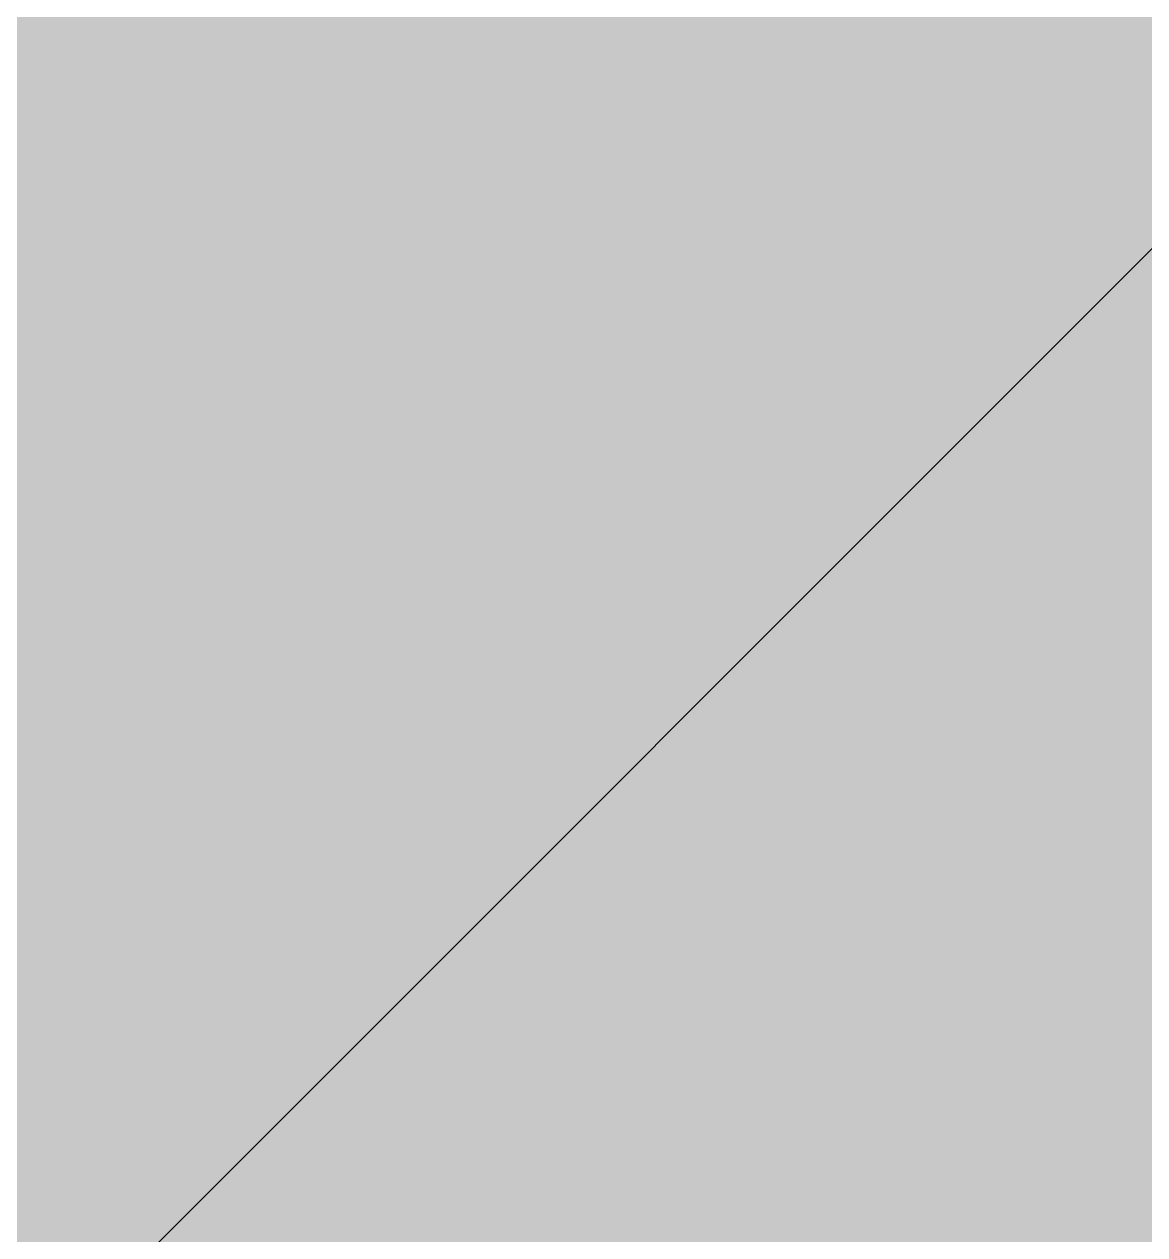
# Model space of a CAD drawing. Header units: metres. Extents: x 286430 to 323604, y 7400965 to 7466168.
# Drawn here: x 286568.786 to 286572.035, y 7466090.89 to 7466094.399 of the extents above; entities that cross this region are included whole.
import ezdxf
from ezdxf.enums import TextEntityAlignment as Align

# ---------------------------------------------------------------- set-up
doc = ezdxf.new("R2010")
doc.units = ezdxf.units.M
doc.header["$LTSCALE"] = 10
doc.linetypes.add('ACAD-2B-SEM FOTOS$0$DASHED2', pattern=[0.375, 0.25, -0.125])
doc.linetypes.add('DASHED2', pattern=[0.375, 0.25, -0.125])
doc.layers.get('0').update_dxf_attribs({"linetype": 'DASHED2'})
doc.layers.add('_HATCH CONCESS', color=7, linetype='CONC_LINE', true_color=0xbfbfbf, transparency=0.7)
doc.layers.add('_LIMITE CONCESS', color=30, linetype='CONC_LINE')
doc.layers.add('ACAD-2B-SEM FOTOS$0$U-HZ-AMV', color=3, linetype='Continuous')
doc.layers.add('ACAD-2B-SEM FOTOS$0$U-HZ-EIXO CARGA', color=170, linetype='ACAD-2B-SEM FOTOS$0$CARGA_LINE', lineweight=30)
doc.layers.add('ACAD-Trecho Total_BASE ESTAÇÕES$0$Subestação', color=7, linetype='Continuous', true_color=0xf5f500)
doc.styles.add('ACAD-2B-SEM FOTOS$0$ARIAL', font='arial.ttf')
doc.styles.add('ACAD-2B-SEM FOTOS$0$Standard', font='arial.ttf')
doc.styles.get("Standard").update_dxf_attribs({"font": 'simplex.shx'})
doc.linetypes.add('ACAD-2B-SEM FOTOS$0$CARGA_LINE', pattern='A,3.5,-0.25,["CARGA",ACAD-2B-SEM FOTOS$0$Standard,S=0.175,R=0,X=-0.05,Y=-0.1],-0.95', length=4.7)
doc.linetypes.add('CONC_LINE', pattern='A,3.5,-0.25,["CONC",Standard,S=0.175,R=0,X=-0.05,Y=-0.1],-0.75', length=4.5)

# ---------------------------------------------------------------- blocks, each defined once
blk = doc.blocks.new('ACAD-2B-SEM FOTOS')
at = {"layer": 'ACAD-2B-SEM FOTOS$0$U-HZ-EIXO CARGA', "color": 0, "linetype": 'ACAD-2B-SEM FOTOS$0$DASHED2', "lineweight": 30, "ltscale": 2, "const_width": 0.5, "flags": 128}
blk.add_lwpolyline([(286948.0866, 7465826.4567), (286568.282, 7466076.9579, 0.000306), (286549.1255, 7466089.5759, 0.000611), (286539.5423, 7466095.8629, 0.001223), (286523.5349, 7466106.2807, 0.001528), (286510.6913, 7466114.5393, 0.00214), (286495.2113, 7466124.3334, 0.002445), (286481.5966, 7466132.7735, 0.003057), (286466.2161, 7466142.0755, 0.003362), (286452.1352, 7466150.3466, 0.00304), (286440.3211, 7466157.0841)], format="xyb", dxfattribs=at)
at = {"layer": 'ACAD-2B-SEM FOTOS$0$U-HZ-AMV', "style": 'ACAD-2B-SEM FOTOS$0$ARIAL'}
for rotation, p in [(329.8274, (288810.4166, 7465082.9839)), (140.5803, (288880.0399, 7465033.4415))]:
    blk.add_attdef('1:18,5', text='', height=2, rotation=rotation, dxfattribs=at).set_placement(p, align=Align.MIDDLE_CENTER)
blk = doc.blocks.new('ACAD-Trecho Total_BASE ESTAÇÕES')
at = {"layer": 'ACAD-Trecho Total_BASE ESTAÇÕES$0$Subestação', "ltscale": 0.05, "true_color": 0xe6ac00}
h = blk.add_hatch(dxfattribs=at)
h.set_pattern_fill('ANSI31', color=40)
h.paths.add_polyline_path([(286547.4442, 7466102.8314), (286568.8153, 7466135.4097), (286626.5093, 7466085.5598), (286639.5967, 7466062.4724), (286634.4659, 7466055.3902), (286635.5279, 7466054.5665), (286631.0514, 7466047.6963)])

msp = doc.modelspace()

# ---------------------------------------------------------------- hatches: boundary and pattern name
at = {"layer": '_HATCH CONCESS', "transparency": 33554508}
h = msp.add_hatch(color=256, dxfattribs=at)
h.dxf.hatch_style = 1
h.paths.add_polyline_path([(286568.8153, 7466135.4097), (286547.4442, 7466102.8314), (286631.3527, 7466048.1587), (286635.5279, 7466054.5665), (286634.4659, 7466055.3902), (286639.5967, 7466062.4724), (286626.5093, 7466085.5598)])

# ---------------------------------------------------------------- block references
at = {"linetype": 'ByBlock'}
msp.add_blockref('ACAD-Trecho Total_BASE ESTAÇÕES', (0, 0), dxfattribs=at)
at = {"layer": '_LIMITE CONCESS'}
msp.add_blockref('ACAD-2B-SEM FOTOS', (0, 0), dxfattribs=at)

doc.saveas('drawing.dxf')
